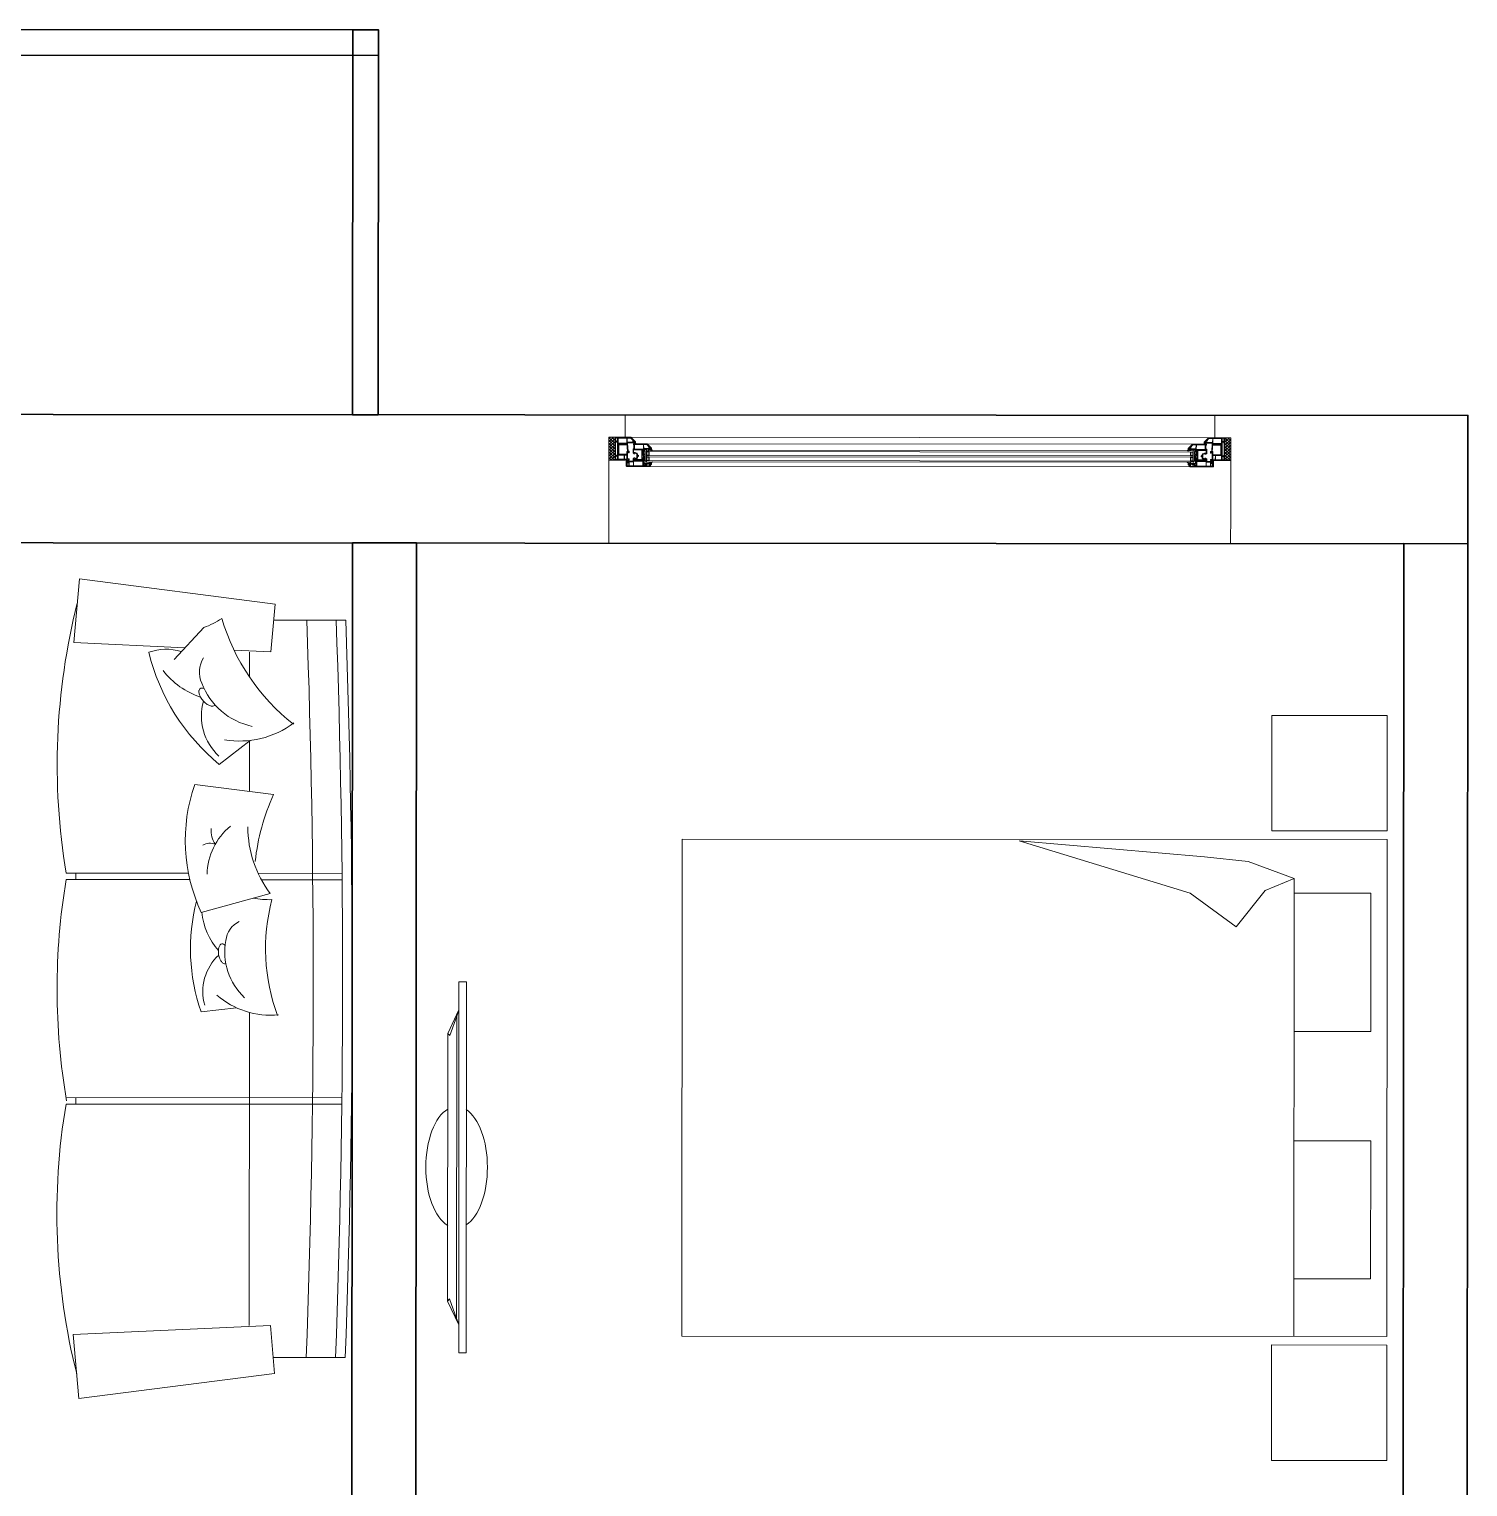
# Model space of a CAD drawing. Header units: millimetres. Extents: x 0 to 145404, y 0 to 194550.
# Drawn here: x 80436 to 84925, y 32845 to 37392 of the extents above; entities that cross this region are included whole.
import ezdxf

# ---------------------------------------------------------------- set-up
doc = ezdxf.new("R2010")
doc.units = ezdxf.units.MM
doc.linetypes.add('ELGO_LTYPE0', pattern=[0])
for name, color, linetype, lineweight in [('АР - детали окон', 152, 'Continuous', 0), ('АР - Монолит', 56, 'Continuous', 30), ('АР - Наружная стена', 144, 'Continuous', 30), ('АР - Окна - детали окон', 152, 'Continuous', 9), ('АР - Окна - резинки', 30, 'Continuous', 9), ('АР - панель 400', 151, 'Continuous', 30), ('АР - Перегородки 80', 32, 'Continuous', 30), ('АР - стекла', 142, 'Continuous', 0)]:
    doc.layers.add(name, color=color, linetype=linetype, lineweight=lineweight)
doc.layers.add('АР - мебель', color=7, linetype='Continuous', lineweight=9, true_color=0x787878)

# ---------------------------------------------------------------- blocks, each defined once
blk = doc.blocks.new('21')
at = {"layer": 'АР - Окна - детали окон'}
h = blk.add_hatch(color=256, dxfattribs=at)
h.dxf.hatch_style = 1
edge = h.paths.add_edge_path(flags=16)
edge.add_arc((-0.9, -3.9), 0.188, 176.9273, 231.9383)
edge.add_arc((-0.1, 0.6), 4.78, 258.7597, 269.0553)
edge.add_arc((-0.3, -5.7), 1.53, 67.604, 84.7049, ccw=False)
edge.add_arc((-0.1, -5), 0.848, 42.2324, 64.7711, ccw=False)
edge.add_arc((-0.2, -4.9), 0.871, 5.5827, 30.4886, ccw=False)
edge.add_arc((-0.7, -4.9), 1.36, -4.4056, 1.6953, ccw=False)
edge.add_arc((2.8, -5.1), 2.14, 176.2008, 178.67)
edge.add_arc((-1.5, -5.1), 2.19, -2.3461, 0.0614, ccw=False)
edge.add_arc((0.9, -5.2), 0.251, 175.5493, 232.5123)
edge.add_arc((1.1, -4.9), 0.583, 230.9945, 266.1974)
edge.add_arc((-0.4, 41.7), 47.2, 271.7759, 274.1034)
edge.add_arc((2.6, -3), 2.44, 280.294, 290.5025)
edge.add_arc((2.9, -4.5), 0.933, 303.9098, 332.1024)
edge.add_arc((3, -4.8), 0.75, 346.1023, 373.7534)
edge.add_arc((2.3, -5.1), 1.54, 20.9197, 34.3474)
edge.add_arc((2.2, -5.8), 2.03, 47.628, 65.5618)
edge.add_arc((2.4, -5.5), 1.73, 70.1644, 107.0618)
edge.add_arc((1.8, -2.3), 1.57, 265.539, 275.9654, ccw=False)
edge.add_arc((2.3, 0.9), 4.79, 253.3096, 262.5651, ccw=False)
edge.add_line((0.9, -3.7), (-0.1, -3.7))
edge.add_line((-0.1, -3.7), (-0.5, -3.7))
edge.add_line((-0.5, -3.7), (-0.9, -3.7))
edge.add_arc((-0.9, -4), 0.227, 89.8428, 166.9065)
edge = h.paths.add_edge_path(flags=16)
edge.add_line((0.9, -1), (0, 0))
edge.add_line((0, 0), (-0.9, -1))
edge.add_arc((-0.6, -1.2), 0.3, 145.3819, 180)
edge.add_arc((-4.8, -2), 3.96, -12.1134, 12.1134, ccw=False)
edge.add_arc((-0.8, -2.8), 0.2, 180, 270)
edge.add_line((-0.8, -3), (0.8, -3))
edge.add_arc((0.8, -2.8), 0.2, 270, 360)
edge.add_arc((5.8, -2), 4.89, 170.2126, 189.7874, ccw=False)
edge.add_arc((0.6, -1.2), 0.3, 0, 34.6181)
edge = h.paths.add_edge_path()
edge.add_arc((-1.1, -1.2), 4.29, 253.1458, 270.2109, ccw=False)
edge.add_arc((-2.3, -5.2), 0.078, 187.22, 251.8886, ccw=False)
edge.add_arc((-3, -5.4), 0.575, 22.3624, 32.1033)
edge.add_arc((-2.9, -5.6), 0.681, 46.4856, 62.439)
edge.add_arc((-2.8, -5.4), 0.453, 65.1275, 159.5298)
edge.add_arc((-2.6, -5.5), 0.68, 164.8668, 191.0423)
edge.add_arc((-2.8, -5.4), 0.489, 200.5485, 233.1913)
edge.add_arc((-2.8, -5.4), 0.541, 232.7327, 253.0833)
edge.add_arc((-2.8, -5.4), 0.535, 255.6841, 265.888)
edge.add_arc((-2.5, -1.9), 4.05, 264.894, 266.3024)
edge.add_arc((-2.9, -9), 3.05, 84.0111, 86.481, ccw=False)
edge.add_arc((-0.3, 14.7), 20.8, 263.8052, 268.123)
edge.add_line((-1, -6), (2.2, -6))
edge.add_arc((2.4, -1.3), 4.74, 267.7004, 284.2296)
edge.add_arc((2.7, -4.2), 1.9, 297.3217, 319.3574)
edge.add_arc((2.8, -4.7), 1.53, 329.874, 391.136)
edge.add_arc((3, -4.6), 1.31, 31.3585, 46.2642)
edge.add_arc((2.1, -6.1), 3.03, 53.9695, 90.0045)
edge.add_arc((2, -2.5), 0.529, 186.3256, 283.5477, ccw=False)
edge.add_line((1.4, -2.6), (1.4, -2))
edge.add_arc((2, -2), 0.571, 105.3738, 178.7142, ccw=False)
edge.add_line((1.8, -1.5), (2.1, -1.2))
edge.add_line((2.1, -1.2), (1.2, 0))
edge.add_arc((0, -0.9), 1.5, 36.967, 143.033)
edge.add_line((-1.2, 0), (-2.1, -1.2))
edge.add_line((-2.1, -1.2), (-1.8, -1.5))
edge.add_arc((-2, -2), 0.573, 1.5685, 74.9089, ccw=False)
edge.add_line((-1.4, -2), (-1.5, -2.6))
edge.add_arc((-1.9, -2.5), 0.5, 302.4969, 347.4539, ccw=False)
edge.add_arc((-1.9, -2.5), 0.5, 269.2778, 302.4905, ccw=False)
edge.add_line((-1.9, -3), (-2.5, -3))
edge.add_arc((-2.5, -3.3), 0.223, 95.6757, 174.3243)
edge.add_line((-2.7, -3.2), (-2.7, -3.5))
edge.add_arc((-2.4, -3.5), 0.261, 192.2327, 257.7673)
edge.add_line((-2.5, -3.7), (-1.9, -3.7))
edge.add_arc((-1.9, -3.9), 0.2, 0, 90, ccw=False)
edge.add_line((-1.8, -3.9), (-1.8, -4.2))
edge.add_line((-1.8, -4.2), (-1.8, -4.2))
edge.add_line((-1.8, -4.2), (-1.8, -4.3))
edge.add_arc((-1.4, -4.4), 0.445, 163.7319, 188.7887)
edge.add_arc((-1.6, -4.4), 0.243, 192.4629, 229.2026)
edge.add_arc((-1.5, -4.4), 0.333, 227.526, 240.4192)
edge.add_arc((-1.3, -4.1), 0.634, 239.8584, 246.0997)
edge.add_arc((-1.5, -4.5), 0.234, 246.1537, 262.6841)
edge.add_arc((-1.3, -2.5), 2.23, 263.9895, 271.1888)
edge.add_line((-1.3, -4.7), (-1.2, -4.7))
edge.add_arc((-0.9, -7.1), 2.39, 76.0064, 96.54, ccw=False)
edge.add_arc((-0.8, -6.3), 1.55, 69.0084, 74.5814, ccw=False)
edge.add_arc((-0.3, -5.2), 0.396, 53.8874, 67.7115, ccw=False)
edge.add_arc((-0.3, -5.2), 0.408, 27.9155, 54.8235, ccw=False)
edge.add_arc((-0.2, -5.1), 0.262, -6.0415, 27.2255, ccw=False)
edge.add_arc((-0.4, -5), 0.407, 305.7075, 345.3688, ccw=False)
edge.add_arc((-0.7, -3.2), 2.27, 273.7953, 284.4522, ccw=False)
edge.add_arc((-3, 44.9), 50.4, 272.1671, 272.8264, ccw=False)
at = {"layer": 'АР - Окна - детали окон', "ltscale": 0.5, "flags": 128}
for points in [[(-1.1, -5.5, -0.074598), (-2.4, -5.3, -0.289905), (-2.4, -5.2, 0.042528), (-2.5, -5.1, 0.069723), (-2.6, -5, 0.436901), (-3.2, -5.3, 0.114711), (-3.3, -5.6, 0.143402), (-3.1, -5.8, 0.089031), (-2.9, -5.9, 0.044552), (-2.8, -5.9, 0.006145), (-2.7, -5.9, -0.010777), (-2.6, -5.9, 0.018842), (-1, -6), (2.2, -6, 0.072248), (3.5, -5.9, 0.096447), (4.1, -5.4, 0.27386), (4.1, -3.9, 0.06513), (3.9, -3.6, 0.158541), (2.1, -3, -0.451633), (1.4, -2.6), (1.4, -2, -0.331398), (1.8, -1.5), (2.1, -1.2), (1.2, 0, 0.498941), (-1.2, 0), (-2.1, -1.2), (-1.8, -1.5, -0.331398), (-1.4, -2), (-1.5, -2.6, -0.198717), (-1.7, -3, -0.145941), (-1.9, -3), (-2.5, -3, 0.357307), (-2.7, -3.2), (-2.7, -3.5, 0.294006), (-2.5, -3.7), (-1.9, -3.7, -0.414214), (-1.8, -3.9), (-1.8, -4.2), (-1.8, -4.2), (-1.8, -4.3, 0.109769), (-1.8, -4.5, 0.161694), (-1.7, -4.6, 0.056317), (-1.7, -4.6, 0.027239), (-1.6, -4.7, 0.072253), (-1.5, -4.7, 0.031423), (-1.3, -4.7), (-1.2, -4.7, -0.089835), (-0.3, -4.8, -0.024322), (-0.2, -4.8, -0.060392), (-0.1, -4.9, -0.117951), (0, -5, -0.146183), (0, -5.1, -0.174804), (-0.1, -5.4, -0.046533), (-0.5, -5.4, -0.002876)], [(0.9, -1), (0, 0), (-0.9, -1, 0.152209), (-0.9, -1.2, -0.106105), (-0.9, -2.8, 0.414214), (-0.8, -3), (0.8, -3, 0.414214), (1, -2.8, -0.085619), (1, -1.2, 0.152209)], [(-1.1, -3.9, 0.244749), (-1, -4.1, 0.044953), (-0.1, -4.2, -0.074756), (0.3, -4.3, -0.098662), (0.6, -4.5, -0.109102), (0.7, -4.8, -0.026627), (0.7, -5, 0.010774), (0.7, -5.1, -0.010505), (0.7, -5.1, 0.253796), (0.8, -5.4, 0.154821), (1.1, -5.5, 0.010156), (3, -5.4, 0.044573), (3.4, -5.3, 0.123638), (3.7, -4.9, 0.121239), (3.7, -4.6, 0.058656), (3.6, -4.3, 0.078411), (3, -3.9, 0.162401), (1.9, -3.9, -0.045525), (1.7, -3.9, -0.040407), (0.9, -3.7), (-0.1, -3.7), (-0.5, -3.7), (-0.9, -3.7, 0.349527)]]:
    blk.add_lwpolyline(points, format="xyb", close=True, dxfattribs=at)
blk = doc.blocks.new('пф 1')
at = {"layer": 'АР - Окна - детали окон', "linetype": 'Continuous', "ltscale": 0.5}
h = blk.add_hatch(color=252, dxfattribs=at)
h.dxf.hatch_style = 1
edge = h.paths.add_edge_path()
edge.add_line((3.9, 2.4), (3.9, 17))
edge.add_arc((4.4, 17), 0.5, 90, 179.986, ccw=False)
edge.add_line((4.4, 17.5), (27.9, 17.5))
edge.add_line((27.9, 17.5), (27.9, 19))
edge.add_line((27.9, 19), (4.4, 19))
edge.add_arc((4.4, 17), 2, 90, 179.9965)
edge.add_line((2.4, 17), (2.4, 2.4))
edge.add_line((2.4, 2.4), (2.4, -12))
edge.add_arc((4.4, -12), 2, 180, 270)
edge.add_line((4.4, -14), (27.9, -14))
edge.add_line((27.9, -14), (27.9, -12.5))
edge.add_line((27.9, -12.5), (4.4, -12.5))
edge.add_arc((4.4, -12), 0.5, 180, 270, ccw=False)
edge.add_line((3.9, -12), (3.9, 2.4))
at = {"layer": 'АР - Окна - детали окон', "linetype": 'Continuous', "ltscale": 0.5, "flags": 128}
for points in [[(32.4, 7.5), (31.1, -16.4, 0.429634), (33.1, -18.5), (49.6, -18.5, -0.388879), (50.1, -19), (50.1, -19.5), (49.5, -19.5, 0.414214), (49, -20), (49, -21.7, 0.414214), (50, -22.7), (51.6, -22.7, 0.198911), (52.3, -22.4), (54, -20.7), (54, -20, 0.414214), (53.5, -19.5), (52.9, -19.5), (53, -18.7, -0.2447), (53.2, -18.3), (54.5, -17.5), (55.5, -17.5, -0.414214), (56, -18), (56, -21.5), (42.6, -34.9, -0.198913), (41.2, -35.5), (-6.5, -35.5, -0.414214), (-7, -35), (-7, -30.8), (-6, -29.8), (-5.5, -29.8), (-5.2, -30.1), (-5.2, -33.2, 0.414214), (-4.7, -33.7), (-0.5, -33.7, 0.414214), (0, -33.2), (0, -23.8, 0.414214), (-0.5, -23.3), (-4.7, -23.3, 0.414214), (-5.2, -23.8), (-5.2, -26.5), (-5.5, -26.8), (-6, -26.8), (-7, -25.8), (-7, -19.5), (-6, -18.5), (-5.2, -18.5), (-5.2, -21, 0.414214), (-4.7, -21.5), (-0.5, -21.5, 0.414214), (0, -21), (0, 21, 0.414214), (-0.5, 21.5), (-4.7, 21.5, 0.414214), (-5.2, 21), (-5.2, 18.5), (-6, 18.5), (-7, 19.5), (-7, 25.8), (-6, 26.8), (-5.5, 26.8), (-5.2, 26.5), (-5.2, 23.8, 0.414214), (-4.7, 23.3), (-0.5, 23.3, 0.414214), (0, 23.8), (0, 33.1, 0.414214), (-0.5, 33.7), (-4.7, 33.7, 0.414214), (-5.2, 33.2), (-5.2, 30.1), (-5.5, 29.8), (-6, 29.8), (-7, 30.8), (-7, 35, -0.414214), (-6.5, 35.5), (35.5, 35.5, -0.414214), (36, 35), (36, 33.4, -0.720761), (33.3, 32.5), (31.5, 32.5, 0.414214), (31, 32), (31, 10, 0.414214), (31.5, 9.5), (32.5, 9.5), (33.5, 9.5, 0.414214), (34, 10), (34, 13), (34.5, 13, -0.414214), (36, 11.5), (36, 8, -0.466308), (35.4, 7.5), (32.9, 7.9, 0.450467)], [(2, 32.6, -0.414214), (2.5, 33), (19.7, 33, -0.414214), (20.2, 32.6), (20.2, 20.8, -0.414214), (19.7, 20.3), (2.5, 20.3, -0.414214), (2, 20.8)], [(29.1, -16, -0.39896), (28.6, -16.5), (13.1, -16.5, -0.414214), (12.6, -16), (12.6, -14.9, 1), (11.8, -14.9), (11.8, -16, -0.414214), (11.3, -16.5), (2.5, -16.5, -0.414214), (2, -16), (2, 19, -0.414214), (2.5, 19.5), (28.5, 19.5, -0.414214), (29, 19), (29, 10, 0.253171), (30.1, 7.9, -0.267147), (30.4, 7.5)], [(29, 20.8, -0.414214), (28.5, 20.3), (21.5, 20.3, -0.414214), (21, 20.8), (21, 32.6, -0.414214), (21.5, 33), (28.5, 33, -0.414214), (29, 32.5)], [(2, -17.8, -0.414214), (2.5, -17.3), (28.7, -17.3, -0.429634), (29.2, -17.8), (28.5, -32.5, -0.39896), (28, -33), (2.5, -33, -0.414214), (2, -32.5)], [(41.1, -32.9, -0.198913), (40.8, -33), (29.8, -33, -0.429634), (29.3, -32.5), (29.9, -20.1, -0.599371), (30.7, -19.7, 0.161736), (33.1, -20.5), (46.5, -20.5, -0.414214), (47, -21), (47, -21.7, 0.283626), (48.7, -24.4, -0.511389), (48.8, -25.2)]]:
    blk.add_lwpolyline(points, format="xyb", close=True, dxfattribs=at)
at = {"layer": 'АР - Окна - детали окон', "color": 252, "linetype": 'Continuous', "ltscale": 0.5, "flags": 128}
blk.add_lwpolyline([(3.9, 2.4), (3.9, 17, -0.414142), (4.4, 17.5), (27.9, 17.5), (27.9, 19), (4.4, 19, 0.414196), (2.4, 17), (2.4, 2.4), (2.4, -12, 0.414214), (4.4, -14), (27.9, -14), (27.9, -12.5), (4.4, -12.5, -0.414214), (3.9, -12)], format="xyb", close=True, dxfattribs=at)
blk = doc.blocks.new('22')
at = {"layer": 'АР - Окна - детали окон'}
h = blk.add_hatch(color=256, dxfattribs=at)
h.dxf.hatch_style = 1
edge = h.paths.add_edge_path()
edge.add_arc((-1.6, 1.1), 0.284, 74.6543, 152.3564)
edge.add_arc((-1.6, 1.2), 0.221, 160.9675, 229.9949)
edge.add_arc((-3.7, -2), 3.59, 34.879, 56.0699, ccw=False)
edge.add_arc((-2.7, -1), 2.15, 25.2752, 30.2642, ccw=False)
edge.add_arc((-0.6, 0), 0.169, 205.2752, 256.9896)
edge.add_arc((0.6, 5), 5.27, 256.9896, 260.7252)
edge.add_arc((0, 1.4), 1.63, 260.7252, 279.2748)
edge.add_arc((-0.1, 2.3), 2.55, 279.2748, 285.7409)
edge.add_arc((0.5, 0), 0.223, 285.7409, 335.6637)
edge.add_arc((2.8, -1), 2.29, 139.4465, 155.6637, ccw=False)
edge.add_arc((4.9, -2.8), 5.14, 130.5535, 139.4465, ccw=False)
edge.add_arc((1.5, 1.2), 0.174, 305.3246, 426.5793)
edge.add_arc((1.4, 1.1), 0.315, 61.2529, 92.0004)
edge.add_line((1.4, 1.4), (1.3, 1.4))
edge.add_line((1.3, 1.4), (1.4, 2))
edge.add_arc((1.2, 2), 0.164, 345.4467, 359.8326, ccw=False)
edge.add_arc((1.8, 1.9), 0.433, 122.5195, 179.0804, ccw=False)
edge.add_arc((1.9, 1.9), 0.5, 90, 126.5998, ccw=False)
edge.add_line((1.9, 2.4), (2.4, 2.4))
edge.add_arc((2.3, 2.7), 0.316, 284.0951, 311.1279)
edge.add_arc((2.3, 2.7), 0.305, 297.0239, 411.24)
edge.add_arc((1.4, -0.8), 3.98, 73.1144, 83.8789)
edge.add_line((1.8, 3.1), (-0.1, 3.1))
edge.add_arc((-0.1, 3.4), 0.287, 198.2874, 263.1346, ccw=False)
edge.add_line((-0.3, 3.3), (-0.7, 4.1))
edge.add_arc((-0.9, 4), 0.172, 26.0129, 63.9871)
edge.add_line((-0.8, 4.2), (-1.1, 4.4))
edge.add_arc((-1.7, 3.5), 1.08, 58.3808, 85.3032)
edge.add_arc((-1.7, 3.9), 0.715, 85.3032, 104.6294)
edge.add_arc((-1.6, 3.8), 0.803, 104.6294, 122.5457)
edge.add_arc((-2.5, 5.1), 0.829, 269.3179, 302.5457, ccw=False)
edge.add_arc((-2.5, 4.5), 0.169, 249.3186, 269.3179, ccw=False)
edge.add_arc((-2.6, 4.3), 0.0203, 68.1084, 248.1084, ccw=False)
edge.add_line((-2.6, 4.4), (-2.1, 4.5))
edge.add_arc((-4.9, 12), 7.96, 290.4402, 297.3609)
edge.add_arc((-1.1, 4.7), 0.313, 81.6961, 117.3609, ccw=False)
edge.add_line((-1, 5), (0.3, 5))
edge.add_arc((0.5, 5.4), 0.409, 244.8814, 275.9199)
edge.add_arc((0.2, 7.4), 2.46, 275.9199, 280.2018)
edge.add_arc((0.6, 5.3), 0.293, 280.2018, 323.3603)
edge.add_arc((0.7, 5.2), 0.168, 323.3603, 362.7913)
edge.add_arc((0.8, 5.2), 0.138, 2.7913, 51.197)
edge.add_arc((0.4, 4.4), 1.01, 63.0973, 91.3778)
edge.add_line((0.4, 5.4), (-6.2, 5.4))
edge.add_arc((-6.2, 4.6), 0.809, 88.2197, 100.5251)
edge.add_arc((-6.3, 5.3), 0.12, 100.5251, 163.0816)
edge.add_arc((-6.4, 5.3), 0.0725, 163.0816, 244.658)
edge.add_arc((-5.7, 6.7), 1.67, 244.658, 248.8572)
edge.add_arc((-8.5, -0.4), 5.97, 61.631, 68.8572, ccw=False)
edge.add_arc((-6.4, 3.3), 1.72, 24.4301, 63.5749, ccw=False)
edge.add_arc((-3.7, 4.7), 1.27, 210.4566, 271.8048)
edge.add_arc((-3.4, 2.1), 1.33, 77.0231, 102.9769, ccw=False)
edge.add_line((-3.1, 3.4), (-1.8, 2.5))
edge.add_arc((-2.1, 2.1), 0.532, 6.6548, 54.9104, ccw=False)
edge.add_line((-1.5, 2.2), (-1.5, 1.4))
edge = h.paths.add_edge_path(flags=16)
edge.add_line((0, 2.8), (-0.7, 2.8))
edge.add_arc((-0.7, 2.5), 0.235, 90, 114.1211)
edge.add_arc((-0.7, 2.6), 0.132, 135.0839, 189.6659)
edge.add_line((-0.8, 2.6), (-0.6, 1.5))
edge.add_arc((-1.3, 1.4), 0.761, -11.8475, 11.8662, ccw=False)
edge.add_line((-0.6, 1.2), (-0.6, 1))
edge.add_arc((-0.1, 0.8), 0.578, 167.9183, 197.2232)
edge.add_arc((2.5, 1.6), 3.24, 197.2232, 202.6633)
edge.add_arc((-0.3, 0.5), 0.244, 202.6633, 263.6974)
edge.add_arc((-0.3, 0.1), 0.164, 14.0697, 83.6974, ccw=False)
edge.add_arc((0, 0.2), 0.18, 205.498, 334.502)
edge.add_arc((0.3, 0.1), 0.164, 96.3026, 165.9303, ccw=False)
edge.add_arc((0.3, 0.5), 0.244, 276.3026, 337.3367)
edge.add_arc((-2.5, 1.6), 3.24, 337.3367, 342.7768)
edge.add_arc((0.1, 0.8), 0.578, 342.7768, 372.0817)
edge.add_line((0.6, 1), (0.6, 1.2))
edge.add_arc((1.3, 1.4), 0.761, 168.1338, 191.8475, ccw=False)
edge.add_line((0.6, 1.5), (0.8, 2.6))
edge.add_arc((0.7, 2.6), 0.132, 350.3341, 404.9161)
edge.add_arc((0.7, 2.5), 0.235, 65.8789, 90)
edge.add_line((0.7, 2.8), (0, 2.8))
edge = h.paths.add_edge_path(flags=16)
edge.add_line((-3.5, 5), (-4.1, 5))
edge.add_arc((-4.1, 16.8), 11.8, 265.9643, 270, ccw=False)
edge.add_arc((-4.8, 6.6), 1.58, 258.0084, 265.9643, ccw=False)
edge.add_arc((-5.2, 5), 0.0517, 78.0084, 165.9029)
edge.add_line((-5.2, 5.1), (-5.2, 5))
edge.add_line((-5.2, 5), (-5.1, 5))
edge.add_arc((-5.2, 4.4), 0.634, 46.4334, 82.0528, ccw=False)
edge.add_line((-4.7, 4.8), (-4.3, 4.3))
edge.add_arc((-3.7, 4.6), 0.75, 208.2976, 245.1597)
edge.add_arc((-3.4, 5.9), 2.04, 252.1547, 276.3171)
edge.add_arc((-4.3, -3.4), 7.4, 67.6982, 81.1153, ccw=False)
edge.add_arc((-1.4, 3.7), 0.264, 252.512, 331.6117)
edge.add_arc((-1.4, 3.7), 0.288, 331.6117, 401.2744)
edge.add_line((-1.2, 3.9), (-1.4, 4.2))
edge.add_arc((-1.5, 4.1), 0.152, 34.2311, 109.9683)
edge.add_line((-1.6, 4.2), (-2.3, 4))
edge.add_arc((-2.7, 5.4), 1.4, 264.6932, 282.7002, ccw=False)
edge.add_arc((-2.7, 4.7), 0.645, 236.0876, 264.6932, ccw=False)
edge.add_arc((-2.9, 4.4), 0.276, 180.3567, 236.0876, ccw=False)
edge.add_arc((-3, 4.4), 0.164, 106.7813, 180.3567, ccw=False)
edge.add_line((-3.1, 4.5), (-2.4, 4.8))
edge.add_arc((-2.6, 5.3), 0.533, 290.7043, 307.9528)
edge.add_arc((-2.3, 4.9), 0.0421, 307.9528, 415.0897)
edge.add_arc((-2.5, 4.6), 0.415, 55.0897, 87.5721)
edge.add_line((-2.5, 5), (-3.5, 5))
at = {"layer": 'АР - Окна - детали окон', "ltscale": 0.5, "flags": 128}
for points in [[(-1.5, 1.4, 0.352657), (-1.8, 1.3, 0.310639), (-1.7, 1, -0.092727), (-0.8, 0.1, -0.021772), (-0.7, -0.1, 0.229556), (-0.6, -0.2, 0.016301), (-0.3, -0.2, 0.081115), (0.3, -0.2, 0.028221), (0.5, -0.2, 0.221341), (0.7, 0, -0.070879), (1, 0.5, -0.038822), (1.6, 1.1, 0.584673), (1.6, 1.4, 0.134972), (1.4, 1.4), (1.3, 1.4), (1.4, 2, -0.062853), (1.4, 1.9, -0.251929), (1.6, 2.3, -0.161068), (1.9, 2.4), (2.4, 2.4, 0.118503), (2.5, 2.5, 0.544177), (2.5, 3, 0.047003), (1.8, 3.1), (-0.1, 3.1, -0.29075), (-0.3, 3.3), (-0.7, 4.1, 0.167227), (-0.8, 4.2), (-1.1, 4.4, 0.118015), (-1.6, 4.6, 0.084527), (-1.9, 4.5, 0.078334), (-2.1, 4.4, -0.146008), (-2.5, 4.3, -0.087486), (-2.6, 4.3, -1), (-2.6, 4.4), (-2.1, 4.5, 0.030206), (-1.2, 4.9, -0.156885), (-1, 5), (0.3, 5, 0.136265), (0.5, 4.9, 0.018686), (0.7, 5, 0.190573), (0.9, 5.1, 0.173768), (0.9, 5.2, 0.214407), (0.8, 5.3, 0.124027), (0.4, 5.4), (-6.2, 5.4, 0.053744), (-6.4, 5.4, 0.279941), (-6.4, 5.3, 0.37178), (-6.4, 5.2, 0.018324), (-6.3, 5.2, -0.031541), (-5.6, 4.9, -0.172482), (-4.8, 4, 0.274264), (-3.7, 3.4, -0.113732), (-3.1, 3.4), (-1.8, 2.5, -0.213723), (-1.5, 2.2)], [(-3.5, 5), (-4.1, 5, -0.017611), (-5, 5.1, -0.034728), (-5.2, 5.1, 0.403491), (-5.2, 5.1), (-5.2, 5), (-5.1, 5, -0.156682), (-4.7, 4.8), (-4.3, 4.3, 0.162243), (-4, 4, 0.105821), (-3.1, 3.9, -0.05861), (-1.5, 3.4, 0.359528), (-1.2, 3.5, 0.313682), (-1.2, 3.9), (-1.4, 4.2, 0.343045), (-1.6, 4.2), (-2.3, 4, -0.078732), (-2.8, 4, -0.125468), (-3.1, 4.1, -0.248081), (-3.2, 4.4, -0.332537), (-3.1, 4.5), (-2.4, 4.8, 0.075404), (-2.3, 4.8, 0.504791), (-2.3, 4.9, 0.142688), (-2.5, 5)], [(0, 2.8), (-0.7, 2.8, 0.105639), (-0.8, 2.7, 0.242766), (-0.8, 2.6), (-0.6, 1.5, -0.103841), (-0.6, 1.2), (-0.6, 1, 0.128568), (-0.6, 0.7, 0.023741), (-0.5, 0.4, 0.272791), (-0.3, 0.2, -0.313514), (-0.2, 0.1, 0.630978), (0.2, 0.1, -0.313514), (0.3, 0.2, 0.272791), (0.5, 0.4, 0.023741), (0.6, 0.7, 0.128568), (0.6, 1), (0.6, 1.2, -0.103841), (0.6, 1.5), (0.8, 2.6, 0.242766), (0.8, 2.7, 0.105639), (0.7, 2.8)]]:
    blk.add_lwpolyline(points, format="xyb", close=True, dxfattribs=at)
blk = doc.blocks.new('23')
at = {"layer": 'АР - Окна - детали окон'}
h = blk.add_hatch(color=256, dxfattribs=at)
h.dxf.hatch_style = 1
edge = h.paths.add_edge_path()
edge.add_arc((-8.2, 4.6), 7.81, 288.6077, 322.2094)
edge.add_arc((-1.8, -0.3), 0.3, 90, 147.7918, ccw=False)
edge.add_line((-1.8, 0), (1.8, 0))
edge.add_arc((1.8, -0.3), 0.3, 20.0003, 90, ccw=False)
edge.add_line((2.1, -0.2), (2.4, -1.3))
edge.add_arc((3.1, -1), 0.671, 200.0003, 360.0001)
edge.add_line((3.8, -1), (3.8, 0.8))
edge.add_arc((3.6, 0.8), 0.2, 360, 450)
edge.add_line((3.6, 1), (2.8, 1))
edge.add_arc((2.8, 1.2), 0.2, 180.0003, 270, ccw=False)
edge.add_line((2.6, 1.2), (2.6, 1.8))
edge.add_arc((2.8, 1.8), 0.2, 90, 180.0006, ccw=False)
edge.add_line((2.8, 2), (2.9, 2))
edge.add_arc((2.9, 2.5), 0.5, 270, 450)
edge.add_line((2.9, 3), (2.8, 3))
edge.add_arc((2.8, 1.8), 1.2, 90, 172.8476)
edge.add_arc((1.1, 2), 0.513, 187.1524, 352.8476, ccw=False)
edge.add_arc((-0.6, 1.8), 1.2, 7.1524, 90)
edge.add_line((-0.6, 3), (-0.7, 3))
edge.add_arc((-0.7, 2.5), 0.5, 89.9999, 269.9999)
edge.add_line((-0.7, 2), (-0.6, 2))
edge.add_arc((-0.6, 1.8), 0.2, -0.0005, 90, ccw=False)
edge.add_line((-0.4, 1.8), (-0.4, 1.5))
edge.add_arc((-0.9, 1.5), 0.5, -90, 0, ccw=False)
edge.add_line((-0.9, 1), (-3.2, 1))
edge.add_arc((-3.2, 0.7), 0.3, 90, 164.3052)
edge.add_arc((-9.2, 3.2), 6.21, 300.543, 337.2221, ccw=False)
edge.add_arc((-5.9, -2.4), 0.35, 127.8702, 294.4339)
at = {"layer": 'АР - Окна - детали окон', "linetype": 'Continuous', "ltscale": 0.5, "flags": 128}
blk.add_lwpolyline([(-5.7, -2.8, 0.147675), (-2, -0.1, -0.257649), (-1.8, 0), (1.8, 0, -0.315297), (2.1, -0.2), (2.4, -1.3, 0.839098), (3.8, -1), (3.8, 0.8, 0.414214), (3.6, 1), (2.8, 1, -0.414212), (2.6, 1.2), (2.6, 1.8, -0.414216), (2.8, 2), (2.9, 2, 1), (2.9, 3), (2.8, 3, 0.378106), (1.6, 1.9, -0.882358), (0.5, 1.9, 0.378106), (-0.6, 3), (-0.7, 3, 1), (-0.7, 2), (-0.6, 2, -0.414216), (-0.4, 1.8), (-0.4, 1.5, -0.414214), (-0.9, 1), (-3.2, 1, 0.336077), (-3.5, 0.8, -0.161423), (-6.1, -2.2, 0.889119)], format="xyb", close=True, dxfattribs=at)
blk = doc.blocks.new('25')
at = {"layer": 'АР - Окна - детали окон'}
h = blk.add_hatch(color=256, dxfattribs=at)
h.dxf.hatch_style = 1
edge = h.paths.add_edge_path()
edge.add_arc((-2.5, -4.5), 0.5, 359.998, 450)
edge.add_line((-2.5, -4), (-2.9, -4))
edge.add_line((-2.9, -4), (-2.9, -3))
edge.add_line((-2.9, -3), (-0.5, -3))
edge.add_arc((-0.5, -2.5), 0.5, 270, 350)
edge.add_line((0, -2.6), (0.4, -0.6))
edge.add_arc((-0.1, -0.5), 0.5, 350, 505)
edge.add_line((-0.5, -0.2), (-1.5, -1.7))
edge.add_arc((-2.3, -1.1), 1, 270, 325, ccw=False)
edge.add_line((-2.3, -2.1), (-3.8, -2.1))
edge.add_arc((-4, -0.5), 1.56, 250.0441, 276.3848, ccw=False)
edge.add_arc((-2.1, 6.7), 8.99, 234.4185, 254.4, ccw=False)
edge.add_arc((-7.2, -0.5), 0.198, 87.8559, 245.0988, ccw=False)
edge.add_line((-7.2, -0.3), (-6.4, -0.3))
edge.add_arc((-6.4, 0.2), 0.499, 273.0482, 453.0481)
edge.add_line((-6.4, 0.7), (-10.1, 0.7))
edge.add_arc((-10, 0.5), 0.265, 112.4207, 199.3719)
edge.add_arc((-16.2, -5.3), 8.22, 25.4888, 43.6499, ccw=False)
edge.add_arc((-8.5, -1.7), 0.3, 191.5208, 270)
edge.add_line((-8.5, -2), (-7.4, -2))
edge.add_line((-7.4, -2), (-5.7, -3))
edge.add_line((-5.7, -3), (-5.7, -4))
edge.add_line((-5.7, -4), (-6.1, -4))
edge.add_arc((-6.1, -4.5), 0.5, 90, 180)
edge.add_line((-6.6, -4.5), (-6.6, -4.7))
edge.add_arc((-6.1, -4.7), 0.5, 180, 277.989)
edge.add_arc((-6.2, -3.7), 1.5, 277.989, 345.8108)
edge.add_arc((-4.3, -4.2), 0.5, 14.1902, 165.8108, ccw=False)
edge.add_arc((-2.4, -3.7), 1.5, 194.1902, 262.013)
edge.add_arc((-2.5, -4.7), 0.5, 262.013, 360)
edge.add_line((-2, -4.7), (-2, -4.5))
at = {"layer": 'АР - Окна - детали окон', "ltscale": 0.5, "flags": 128}
blk.add_lwpolyline([(-2, -4.5, 0.414224), (-2.5, -4), (-2.9, -4), (-2.9, -3), (-0.5, -3, 0.36397), (0, -2.6), (0.4, -0.6, 0.802585), (-0.5, -0.2), (-1.5, -1.7, -0.244699), (-2.3, -2.1), (-3.8, -2.1, -0.115442), (-4.5, -2, -0.087408), (-7.3, -0.7, -0.818804), (-7.2, -0.3), (-6.4, -0.3, 1), (-6.4, 0.7), (-10.1, 0.7, 0.398713), (-10.3, 0.4, -0.079409), (-8.8, -1.8, 0.356474), (-8.5, -2), (-7.4, -2), (-5.7, -3), (-5.7, -4), (-6.1, -4, 0.414214), (-6.6, -4.5), (-6.6, -4.7, 0.455668), (-6, -5.2, 0.304881), (-4.8, -4.1, -0.778623), (-3.8, -4.1, 0.304885), (-2.6, -5.2, 0.455658), (-2, -4.7)], format="xyb", close=True, dxfattribs=at)
blk = doc.blocks.new('пф 22')
at = {"layer": 'АР - Окна - детали окон', "linetype": 'ByBlock', "ltscale": 100}
h = blk.add_hatch(color=252, dxfattribs=at)
h.dxf.hatch_style = 1
edge = h.paths.add_edge_path()
edge.add_line((0, 0), (0, -14.5))
edge.add_arc((-0.5, -14.5), 0.5, 270, 359.986, ccw=False)
edge.add_line((-0.5, -15), (-24, -15))
edge.add_line((-24, -15), (-24, -16.5))
edge.add_line((-24, -16.5), (-0.5, -16.5))
edge.add_arc((-0.5, -14.5), 2, 270, 359.9965)
edge.add_line((1.5, -14.5), (1.5, 0))
edge.add_line((1.5, 0), (1.5, 14.5))
edge.add_arc((-0.5, 14.5), 2, 0, 90)
edge.add_line((-0.5, 16.5), (-24, 16.5))
edge.add_line((-24, 16.5), (-24, 15))
edge.add_line((-24, 15), (-0.5, 15))
edge.add_arc((-0.5, 14.5), 0.5, 0, 90, ccw=False)
edge.add_line((0, 14.5), (0, 0))
at = {"layer": 'АР - Окна - детали окон', "linetype": 'Continuous', "ltscale": 0.5, "flags": 128}
for points in [[(10, -36.6, 0.414214), (10.5, -36.1), (10.5, -34.5, 0.720761), (7.8, -33.6), (6, -33.6, -0.414214), (5.5, -33.1), (5.5, -11.1, -0.414214), (6, -10.6), (8, -10.6, -0.414214), (8.5, -11.1), (8.5, -14.1), (9, -14.1, 0.414214), (10.5, -12.6), (10.5, -9.1, 0.466308), (9.9, -8.6), (7.4, -9, -0.450467), (6.9, -8.6), (5.6, 15.3, -0.429634), (7.6, 17.4), (24.1, 17.4, 0.388879), (24.6, 17.9), (24.6, 18.4), (24, 18.4, -0.414214), (23.5, 18.9), (23.5, 20.6, -0.414214), (24.5, 21.6), (26.1, 21.6, -0.198911), (26.8, 21.3), (28.5, 19.6), (28.5, 18.9, -0.414214), (28, 18.4), (27.4, 18.4), (27.5, 17.6, 0.2447), (27.7, 17.2), (29, 16.4), (30, 16.4, 0.414214), (30.5, 16.9), (30.5, 20.4), (17.1, 33.8, 0.198913), (15.7, 34.4), (-26, 34.4, 0.414214), (-26.5, 33.9), (-26.5, 31.9, 0.414214), (-26, 31.4), (-25, 31.4, -0.414213), (-24.5, 30.9), (-24.5, 19.4, -0.414214), (-25, 18.9), (-27, 18.9, 0.414214), (-27.5, 18.4), (-27.5, 4.6), (-25.3, 4.6), (-25.3, 2.6), (-21.3, 2.6), (-21.3, 3.9, -0.52236), (-20.6, 4.4), (-16.2, 2.7, -0.313749), (-15.9, 2.3), (-15.9, -2.2, -0.377965), (-15.9, -4.8), (-15.9, -9.2, -0.313749), (-16.2, -9.7), (-20.6, -11.3, -0.52236), (-21.3, -10.9), (-21.3, -9.6), (-25.3, -9.6), (-25.3, -11.6), (-27.5, -11.6), (-27.5, -19.1, -0.414214), (-28, -19.6), (-42.1, -19.6, 0.38888), (-42.6, -20), (-42.6, -20.6), (-42, -20.6, -0.414214), (-41.5, -21.1), (-41.5, -22.6, -0.414214), (-42.5, -23.6), (-45.5, -23.6, -0.414214), (-46.5, -22.6), (-46.5, -21.1, -0.414214), (-46, -20.6), (-45.4, -20.6), (-45.4, -20, 0.388876), (-45.9, -19.6), (-48, -19.6, 0.414214), (-48.5, -20.1), (-48.5, -34.6, 0.414214), (-46.5, -36.6)], [(3.7, 16.3, 0.48148), (3.2, 16.9), (-25, 16.9, 0.414214), (-25.5, 16.4), (-25.5, 7.1, 0.414214), (-25, 6.6), (-20.9, 6.6), (-15.5, 4.6, -0.313749), (-13.9, 2.3), (-13.9, 0.3, 0.236068), (-13.7, -0.1), (-10.3, -2.7, -0.5), (-10.3, -4.3), (-13.7, -6.8, 0.236068), (-13.9, -7.2), (-13.9, -9.2, -0.313749), (-15.5, -11.6), (-20.9, -13.6), (-25, -13.6, 0.414214), (-25.5, -14.1), (-25.5, -18.6, 0.414214), (-25, -19.1), (-7.6, -19.1, 0.414214), (-7.1, -18.6), (-7.1, -17.3, -1), (-6.3, -17.3), (-6.3, -18.6, 0.414214), (-5.8, -19.1), (3, -19.1, 0.414214), (3.5, -18.6), (3.5, -11.1, -0.253171), (4.6, -9, 0.267147), (4.9, -8.5), (3.6, 15.2, -0.069223)], [(-22.5, 17.9, 0.414213), (-22, 17.4), (3.9, 17.4, 0.250492), (4.3, 17.6, -0.0853), (5.2, 18.6, 0.250492), (5.4, 19), (4.8, 31.4, 0.398959), (4.3, 31.9), (-22, 31.9, 0.414214), (-22.5, 31.4)], [(7.6, 19.4), (21, 19.4, 0.414214), (21.5, 19.9), (21.5, 20.6, -0.283626), (23.2, 23.3, 0.511389), (23.3, 24.1), (15.6, 31.8, 0.198913), (15.3, 31.9), (6.1, 31.9, 0.429634), (5.6, 31.4), (6.2, 19.8, 0.460737), (6.8, 19.3, -0.052185)], [(-40.3, -25.6, 0.57189), (-41, -25.2, -0.127479), (-42.5, -25.6), (-45.5, -25.6, 0.414214), (-46, -26.1), (-46, -33.6, 0.414214), (-45.5, -34.1), (-40.8, -34.1, 0.414214), (-40.3, -33.6)], [(-28, -21.6), (-39, -21.6, 0.414214), (-39.5, -22.1), (-39.5, -33.6, 0.414214), (-39, -34.1), (-26.8, -34.1, 0.414214), (-26.3, -33.6), (-26.3, -21.8, 0.540575), (-27, -21.4, -0.103244)], [(3.5, -20.4, 0.414214), (3, -19.9), (-25, -19.9, 0.414214), (-25.5, -20.4), (-25.5, -33.6, 0.414214), (-25, -34.1), (3, -34.1, 0.414214), (3.5, -33.6)], [(-13.9, -4.8), (-13.9, -5.7), (-10.9, -3.5), (-13.9, -1.2), (-13.9, -2.2, -0.377965)]]:
    blk.add_lwpolyline(points, format="xyb", close=True, dxfattribs=at)
at = {"layer": 'АР - Окна - детали окон', "color": 252, "linetype": 'Continuous', "ltscale": 0.5, "flags": 128}
blk.add_lwpolyline([(0, 0), (0, -14.5, -0.414142), (-0.5, -15), (-24, -15), (-24, -16.5), (-0.5, -16.5, 0.414196), (1.5, -14.5), (1.5, 0), (1.5, 14.5, 0.414214), (-0.5, 16.5), (-24, 16.5), (-24, 15), (-0.5, 15, -0.414214), (0, 14.5)], format="xyb", close=True, dxfattribs=at)
blk = doc.blocks.new('пф 33')
at = {"layer": 'АР - Окна - детали окон', "color": 30, "linetype": 'Continuous', "ltscale": 0.5, "flags": 128}
blk.add_lwpolyline([(-0.5, 19.7), (-4, 19.7), (-4, 21.7), (-6.5, 21.7), (-6.5, 17.2), (-8.8, 17.2), (-8.7, 15.2), (-4, 15.2), (-4, 6.7), (-8.2, 6.7), (-8.1, 5.3), (-7.7, 4.7), (-4, 4.7), (-4, -13.3), (-1, -17.4), (-0.5, -17.4, 0.414214), (0, -17), (0, 19.2, 0.414214)], format="xyb", close=True, dxfattribs=at)
at = {"layer": 'АР - Окна - детали окон', "color": 126, "linetype": 'Continuous', "ltscale": 0.5, "flags": 128}
for points in [[(8, 14), (2, 14), (0, 12.5), (0, 3.5), (2, 2), (8, 2)], [(7.2, 13.2), (2.3, 13.2), (0.8, 12.1), (0.8, 3.9), (2.3, 2.8), (7.2, 2.8)], [(8, -2), (2, -2), (0, -3.5), (0, -12.5), (2, -14), (8, -14)], [(7.2, -2.8), (2.3, -2.8), (0.8, -3.9), (0.8, -12.1), (2.3, -13.2), (7.2, -13.2)]]:
    blk.add_lwpolyline(points, close=True, dxfattribs=at)
blk = doc.blocks.new('пф 44')
at = {"layer": 'АР - Окна - детали окон', "linetype": 'Continuous', "ltscale": 0.5, "flags": 128}
for points in [[(0.2, -13.2), (0.2, -2.4, 2.154457), (-1.2, -1.2), (-1.2, -14.2, 0.414213), (1.2, -16.6), (7.3, -16.6, -0.414214), (8.3, -17.6), (8.3, -17.7, -0.414214), (7.3, -18.7), (3.6, -18.7), (0.8, -22), (0.8, -22.2, 0.493144), (1.2, -22.5), (2.3, -22.2, -0.493146), (3.6, -23.2), (3.6, -24.7), (3.3, -25.7), (15.7, -25.7, 0.198912), (16.7, -25.3), (23.2, -18.8, 0.198912), (23.3, -18.5), (23.3, -15.7, 0.414214), (22.8, -15.2), (20.8, -15.2, 0.414214), (20.3, -15.7), (20.3, -16.2), (21.1, -16.2, -0.414214), (21.6, -16.7), (21.6, -17.8, -0.198912), (21.5, -18.1), (19, -20.6, -0.414215), (18.3, -20.6), (16.6, -18.9, -0.198912), (16.3, -18.2), (16.3, -16.7, -0.414214), (16.8, -16.2), (17.3, -16.2), (17.3, -15.7, 0.414214), (16.8, -15.2), (2.2, -15.2, -0.414213)], [(4.5, -20.1, 0.221695), (4.1, -20.3), (3.9, -20.5, 0.433355), (4, -21.2, -0.238782), (5, -23.2), (5, -23.5, 0.414214), (5.5, -24), (15.4, -24, 0.198912), (15.7, -23.9), (17.3, -22.3, 0.414212), (17.3, -21.6), (15.6, -19.9, -0.198912), (14.9, -18.2), (14.9, -17.1, 0.414214), (14.4, -16.6), (10.8, -16.6, 0.414214), (10.3, -17.1), (10.3, -18.1, -0.414214), (8.3, -20.1)]]:
    blk.add_lwpolyline(points, format="xyb", close=True, dxfattribs=at)
blk = doc.blocks.new('*U65')
at = {"layer": 'АР - детали окон'}
h = blk.add_hatch(dxfattribs=at)
h.set_pattern_fill('ANSI37', color=30, scale=2, angle=360)
h.set_pattern_definition([(45, (5e-10, -341.333), (-4.49013, 4.49013), []), (135, (5e-10, -341.333), (-4.49013, -4.49013), [])])
h.paths.add_polyline_path([(0, 71), (20, 71), (20, 0), (0, 0)])
h = blk.add_hatch(dxfattribs=at)
h.set_pattern_fill('ANSI37', color=30, scale=2, angle=360)
h.set_pattern_definition([(135, (1940, -341.333), (4.49013, 4.49013), []), (45, (1940, -341.333), (4.49013, -4.49013), [])])
h.paths.add_polyline_path([(1940, 71), (1920, 71), (1920, 0), (1940, 0)])
at = {"layer": 'АР - детали окон', "color": 251}
blk.add_lwpolyline([(1940, 330), (0, 330), (0, 0), (50, 0), (50, -70), (1890, -70), (1890, 0), (1940, 0), (1940, 240)], close=True, dxfattribs=at)
at = {"layer": 'АР - детали окон', "ltscale": 100}
for points in [[(1814.8, 91), (125.2, 91)], [(118.2, 20), (1821.8, 20)]]:
    blk.add_lwpolyline(points, dxfattribs=at)
at = {"layer": 'АР - детали окон', "color": 30}
for points in [[(0, 71), (20, 71), (20, 0), (0, 0)], [(1940, 71), (1920, 71), (1920, 0), (1940, 0)]]:
    blk.add_lwpolyline(points, close=True, dxfattribs=at)
at = {"layer": 'АР - детали окон', "color": 126, "linetype": 'Continuous', "ltscale": 0.5, "flags": 128}
for points in [[(125.1, 44.7), (119.1, 44.7), (117.1, 46.2), (117.1, 55.2), (119.1, 56.7), (125.1, 56.7)], [(124.3, 45.5), (119.4, 45.5), (117.9, 46.6), (117.9, 54.8), (119.4, 55.9), (124.3, 55.9)]]:
    blk.add_lwpolyline(points, close=True, dxfattribs=at)
at = {"layer": 'АР - детали окон', "color": 252, "linetype": 'Continuous', "ltscale": 0.5, "flags": 128}
blk.add_lwpolyline([(68.2, 0), (1871.8, 0)], dxfattribs=at)
at = {"layer": 'АР - стекла'}
for points in [[(1822.9, 72.7), (117.1, 72.7), (117.1, 76.7), (1822.9, 76.7)], [(1822.9, 56.7), (117.1, 56.7), (117.1, 60.7), (1822.9, 60.7)], [(1822.9, 40.7), (117.1, 40.7), (117.1, 44.7), (1822.9, 44.7)]]:
    blk.add_lwpolyline(points, close=True, dxfattribs=at)
at = {"layer": 'АР - детали окон', "linetype": 'ByBlock', "xscale": -1, "rotation": 180}
for name, p in [('пф 22', (102.5, 54.4)), ('пф 44', (109.5, 65.3)), ('пф 33', (117.1, 58.7))]:
    blk.add_blockref(name, p, dxfattribs=at)
at = {"layer": 'АР - детали окон', "linetype": 'ByBlock', "rotation": 180}
for name, p in [('пф 22', (1837.5, 54.4)), ('пф 44', (1830.5, 65.3)), ('пф 33', (1822.9, 58.7))]:
    blk.add_blockref(name, p, dxfattribs=at)
at = {"layer": 'АР - детали окон'}
blk.add_blockref('пф 1', (27, 35.5), dxfattribs=at)
at = {"layer": 'АР - детали окон', "xscale": -1}
blk.add_blockref('пф 1', (1913, 35.5), dxfattribs=at)
at = {"layer": 'АР - Окна - резинки', "xscale": -1}
for name, p in [('21', (58.5, 77)), ('23', (129.3, 79.5)), ('22', (78.4, 14.6)), ('25', (124.2, 40))]:
    blk.add_blockref(name, p, dxfattribs=at)
at = {"layer": 'АР - Окна - резинки'}
for name, p in [('23', (1810.7, 79.5)), ('21', (1881.5, 77)), ('25', (1815.8, 40)), ('22', (1861.6, 14.6))]:
    blk.add_blockref(name, p, dxfattribs=at)
blk = doc.blocks.new('ММ404_2555х920')
for p, q in [((-1150, -20.9), (-1150, -245.9)), ((-360, -32.1), (-360, -892.6)), ((-340, -31.8), (-340, -892.6)), ((340, -31.8), (340, -283.8)), ((360, -32.1), (360, -293.8)), ((1150, -20.9), (1150, -245.9)), ((-1199.8, -241.6), (-1278.3, -852.1)), ((-1050.4, -254.7), (-1199.8, -241.6)), ((-1050.4, -254.7), (-1079.1, -869.5)), ((237.8, -471.1), (297.3, -256.4)), ((636.4, -491.8), (605.4, -246.1)), ((1050.4, -254.7), (1199.8, -241.6)), ((1050.4, -254.7), (1055.7, -369.5)), ((1199.8, -241.6), (1278.3, -852.1)), ((-1050, -320.9), (-73.8, -320.9)), ((-72, -471.4), (-59.5, -361)), ((614.8, -320.9), (774.2, -320.9)), ((699.6, -415.1), (774.5, -318.5)), ((971.6, -320.9), (1050, -320.9)), ((1026.9, -555.9), (1126.3, -464.2)), ((340, -506.7), (340, -892.6)), ((360, -511.1), (360, -892.6)), ((1062.9, -522.7), (1079.1, -869.5)), ((-1278.3, -852.1), (-1079.1, -869.5)), ((-360, -862.6), (-340, -862.6)), ((360, -862.6), (340, -862.6)), ((1278.3, -852.1), (1079.1, -869.5))]:
    blk.add_line(p, q)
for centre, radius, start, end in [((0, -31584.1), 31584.1, 87.91336, 92.08664), ((0, -31614.1), 31584.1, 87.91336, 92.08664), ((0, -31705.7), 31584.1, 87.91336, 92.08664), ((1051.5, -351.2), 279, 142.8813, 189.845), ((1340.9, 221.6), 656.3, 218.1576, 253.5046), ((125.1, 326.1), 596.6, 249.49, 284.837), ((171.1, -255.4), 253.6, 174.2138, 221.1774), ((531.3, -258.2), 253.6, 178.2735, 191.4911), ((507.2, 23.9), 350.1, 233.1763, 269.5481), ((320.7, 386.4), 693.6, 276.3104, 294.233), ((1030.6, -267.5), 217.1, 192.0588, 248.9674), ((115.3, -200.3), 197.4, 223.3913, 280.2998), ((142.6, -321.2), 73.7, 276.2548, 334.7839), ((85.8, -397.3), 8.22, 169.6884, 209.5966), ((85.8, -397.3), 8.22, 157.4969, 169.6884), ((98.3, -390.2), 22.6, 209.5966, 233.3414), ((108.2, -376.8), 39.2, 233.3414, 248.0956), ((119.1, -412.7), 22.6, 29.5966, 45.244), ((131.6, -405.6), 8.22, 309.7802, 349.6884), ((131.6, -405.6), 8.22, 349.6884, 29.5966), ((353.1, -253.5), 199.6, 271.0714, 320.437), ((1388.4, -559.9), 279, 146.9411, 159.9368), ((-8.8, -312.1), 154, 253.9474, 317.3193), ((117.3, -354.4), 63.4, 248.0956, 259.6884), ((117.3, -354.4), 63.4, 259.6884, 271.2811), ((117.8, -378.6), 39.2, 271.2811, 286.0353), ((260.5, -254), 216.6, 229.1241, 264.0995), ((122.4, -394.6), 22.6, 286.0353, 309.7802), ((405.8, -444.2), 47.7, 332.0065, 20.3017), ((493.1, -362.9), 77.4, 236.7088, 274.5254), ((1206.8, 1.3), 656.3, 219.3826, 256.1006), ((850, -301.6), 169.4, 222.615, 285.9869), ((890.2, -435.7), 9.04, 138.356, 178.2641), ((906, -436.2), 24.9, 178.2641, 202.009), ((923, -429.3), 43.2, 202.009, 216.7632), ((890.2, -435.7), 9.04, 126.1645, 138.356), ((125.1, 91.8), 596.6, 250.715, 284.3772), ((462.6, 9.9), 531, 244.9499, 289.1066), ((944.3, -413.4), 69.8, 216.7632, 228.356), ((944.3, -413.4), 69.8, 228.356, 239.9487), ((1136.3, -401), 238.2, 197.7917, 232.7671), ((931, -436.4), 43.2, 239.9487, 254.7029), ((926.1, -454.1), 24.9, 254.7029, 278.4478), ((928.5, -469.7), 9.04, 278.4478, 318.356), ((928.5, -469.7), 9.04, 318.356, 358.2641), ((912.6, -469.3), 24.9, 358.2641, 13.9116), ((987, -396.7), 81.1, 244.9224, 303.4515), ((896.2, -581.2), 162.4, 340.3859, 16.7607), ((-700, 1135.7), 2056.7, 255.8733, 279.5156), ((700, 1135.7), 2056.7, 260.4844, 284.1267), ((0, 1135.7), 2056.7, 260.2018, 279.5156)]:
    blk.add_arc(centre, radius, start, end)
blk = doc.blocks.new('КРТ37_1550х2200')
for points in [[(-1161.7, -360), (-1161.7, 0), (-801.7, 0)], [(-1161.7, -360), (-801.7, -360), (-801.7, 0)], [(775, 0), (-775, 0)], [(-775, -2200), (-775, 0)], [(775, -2200), (775, 0)], [(1161.7, -360), (1161.7, 0), (801.7, 0)], [(1161.7, -360), (801.7, -360), (801.7, 0)], [(-607.3, -290), (-607.3, -50.8), (-176.2, -50.8), (-176.2, -290)], [(595.7, -290), (595.7, -50.8), (164.6, -50.8), (164.6, -290)], [(-653.1, -290), (775, -290)], [(775, -2200), (-775, -2200)]]:
    blk.add_lwpolyline(points)
blk.add_lwpolyline([(-770.3, -1148.4), (-721, -569.7), (-705.9, -433.6), (-653.1, -290), (-615.3, -380.7), (-502, -471.4), (-607.7, -615)], close=True)
blk = doc.blocks.new('*U430')
at = {"color": 0, "linetype": 'ELGO_LTYPE0'}
for p, q in [((-126.3, -578.5), (-126.3, 578.5)), ((-126.3, 578.5), (-103.1, 578.5)), ((-103.1, 578.5), (-103.1, -578.5)), ((-103.1, 491.5), (-68.5, 417.2)), ((-103.1, 489.1), (-96.1, 471.8)), ((-96.1, 471.8), (-96.1, -471.8)), ((-74.4, 410.8), (-96.1, 471.8)), ((-68.5, 417.2), (-74.4, 410.8)), ((-68.5, -417.2), (-68.5, 417.2)), ((-103.1, -491.5), (-68.5, -417.2)), ((-74.4, -410.8), (-96.1, -471.8)), ((-68.5, -417.2), (-74.4, -410.8)), ((-96.1, -471.8), (-103.1, -489.1)), ((-103.1, -578.5), (-126.3, -578.5))]:
    blk.add_line(p, q, dxfattribs=at)
for start_param, end_param in [(0.31972, 2.821873), (3.433141, 5.991637)]:
    blk.add_ellipse((-96.1, 0), major_axis=(0, 189.6), ratio=0.506784, start_param=start_param, end_param=end_param, dxfattribs=at)
blk = doc.blocks.new('Квартира 3К 10100 тип 1 перекидная')
at = {"layer": 'АР - Монолит', "elevation": 0}
for points in [[(-4740, -5950), (-4540, -5950), (-4540, 7980), (-4740, 7980)], [(-1460, 3340), (-1260, 3340), (-1260, 7980), (-1460, 7980)]]:
    blk.add_lwpolyline(points, close=True, dxfattribs=at)
at = {"layer": 'АР - Наружная стена', "elevation": 0}
blk.add_lwpolyline([(5560, 8380), (-4740, 8380), (-4740, 7980), (5560, 7980)], close=True, dxfattribs=at)
at = {"layer": 'АР - Перегородки 80', "elevation": 0}
for points in [[(-1260, 8380), (-1340, 8380), (-1340, 9580), (-1260, 9580)], [(-1340, 9580), (2310, 9580), (2310, 9500), (-1340, 9500)]]:
    blk.add_lwpolyline(points, close=True, dxfattribs=at)
at = {"layer": 'АР - мебель', "rotation": 90.00000000000001}
blk.add_blockref('ММ404_2555х920', (-1260, 6589.4, 0), dxfattribs=at)
at = {"layer": 'АР - мебель', "xscale": -1}
for name, p, rotation in [('КРТ37_1550х2200', (-4489.2, 6282.1, 0), 89.99999999999825), ('*U430', (-1490, 6032.9), 180)]:
    blk.add_blockref(name, p, dxfattribs=dict(at, rotation=rotation))
at = {"layer": 'АР - панель 400', "rotation": 180}
blk.add_blockref('*U65', (-2060, 8310, 0), dxfattribs=at)
blk = doc.blocks.new('H_Section_2')
at = {"rotation": 56.96711930257281}
blk.add_blockref('Квартира 3К 10100 тип 1 перекидная', (-5490.5, -23816.8, 0), dxfattribs=at)

msp = doc.modelspace()

# ---------------------------------------------------------------- block references
at = {"xscale": -1, "rotation": 56.92792192093123}
msp.add_blockref('H_Section_2', (57225.5, 36206.1, 0), dxfattribs=at)

doc.saveas('drawing.dxf')
